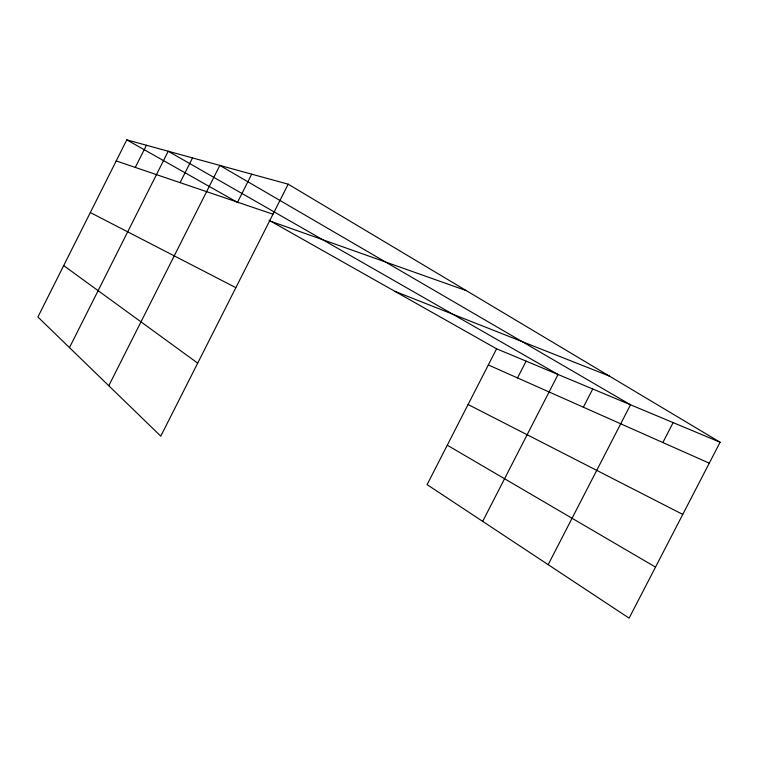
<?xml version="1.0" encoding="UTF-8"?>
<svg xmlns="http://www.w3.org/2000/svg" width="758" height="758" viewBox="0 0 758 758"><rect width="100%" height="100%" fill="white"/><g stroke="black" fill="none" stroke-linecap="round" stroke-linejoin="round"><path stroke-width="1.14" d="M288.182 184.185L126.785 139.86L37.9 316.996L160.781 436.153L288.182 184.185L720.1 442.236L629.112 618.14L427.095 484.637L496.594 348.794L720.1 442.236M135.294 167.423L146.427 145.261M69.48 347.619L168.219 151.24L558.059 374.49L482.685 521.371M180.091 182.64L192.532 157.92M108.792 385.737L219.829 165.415L630.514 404.781L548.176 564.653M237.567 202.178L251.703 174.169M517.515 377.92L526.118 361.14M583.376 407.198L592.737 388.987M662.862 442.53L673.142 422.604M116.211 160.942L273.003 214.211M271.108 221.402L466.454 290.693M394.956 291.366L609.271 376.025M488.332 364.949L709.27 463.166M468.093 404.507L682.759 514.417M90.316 212.553L235.861 287.68M126.785 139.86L238.287 202.85M269.052 220.237L496.594 348.794M447.267 445.202L655.509 567.107M63.691 265.603L197.705 363.139"/></g></svg>
